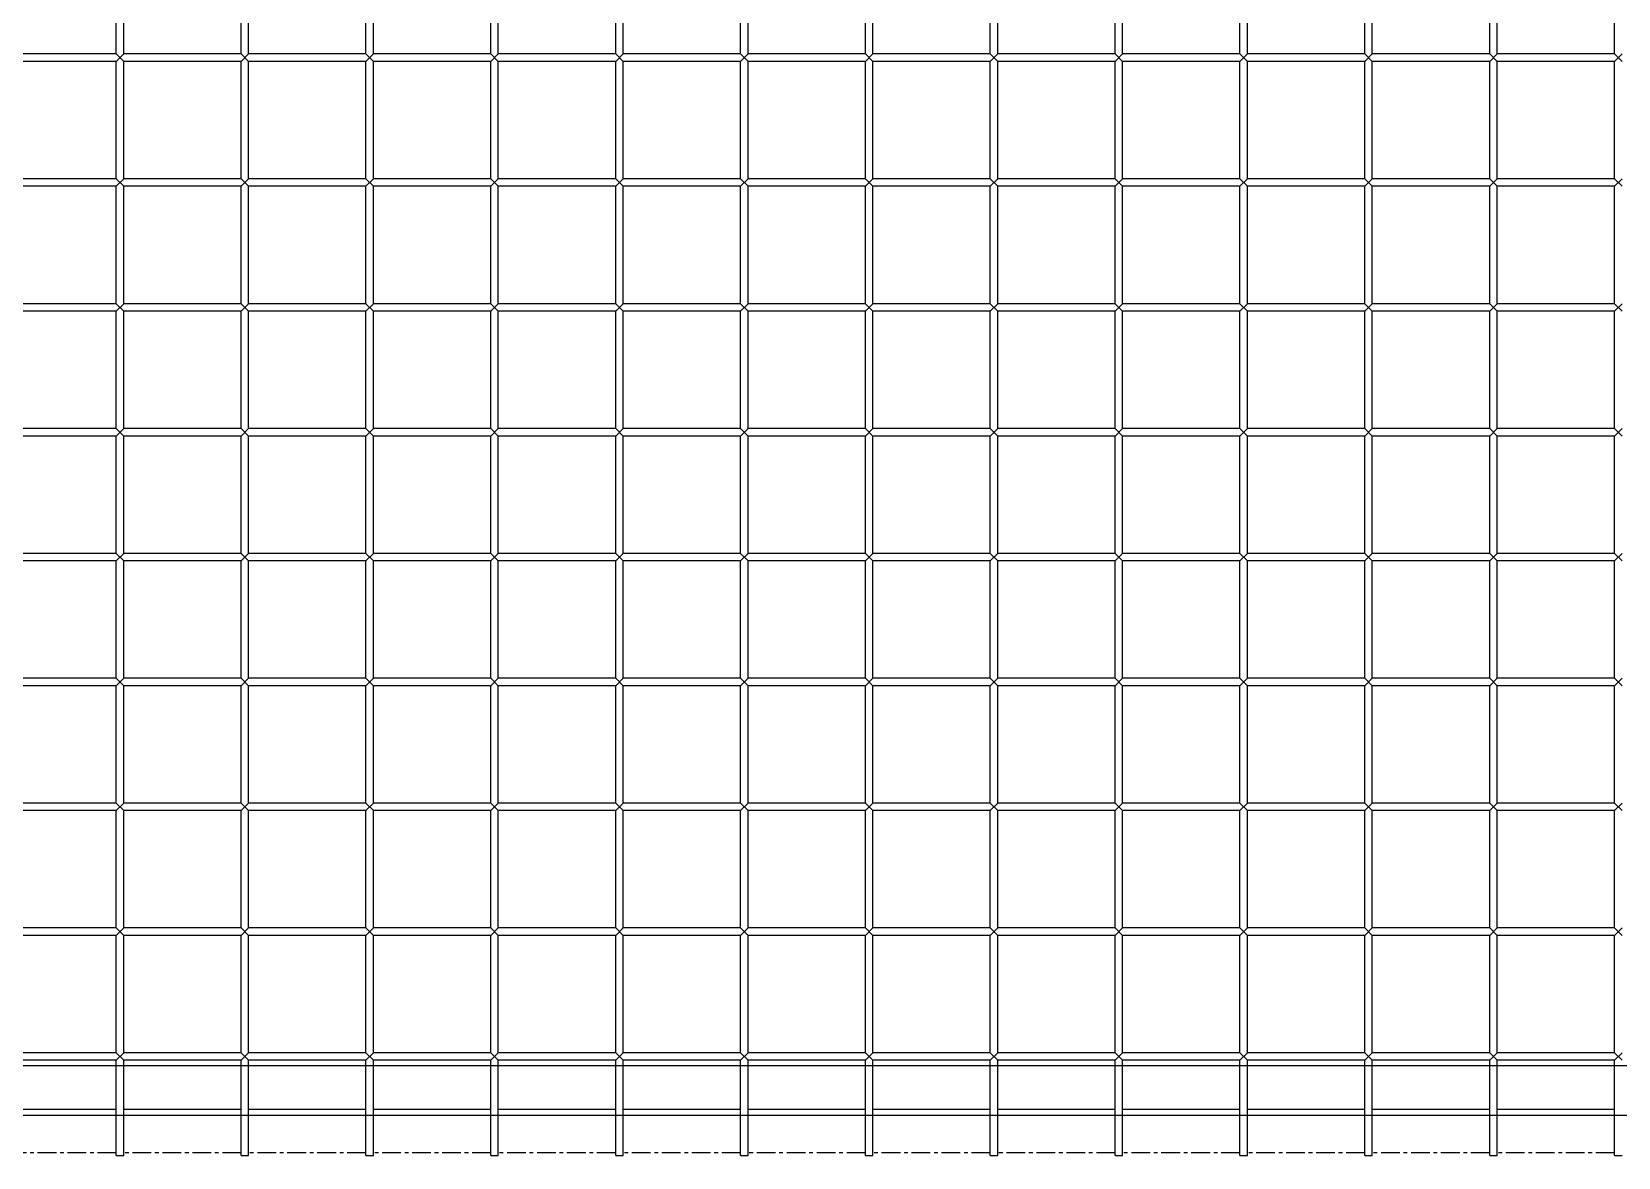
# Model space of a CAD drawing. Header units: millimetres. Extents: x -198529 to 244266, y -64 to 158464.
# Drawn here: x -168566 to -167931, y 119300 to 119751 of the extents above; entities that cross this region are included whole.
import ezdxf

# ---------------------------------------------------------------- set-up
doc = ezdxf.new("R2010")
doc.units = ezdxf.units.MM
doc.linetypes.add('CENTER', pattern=[12, 7.5, -1.5, 1.5, -1.5])
doc.layers.add('0-DCC', color=30, linetype='Continuous')
doc.layers.add('0-DCC-STRUC', color=180, linetype='Continuous')

# ---------------------------------------------------------------- blocks, each defined once
blk = doc.blocks.new('DCC2850x2300(左)')
at = {"color": 0, "linetype": 'Continuous'}
for p, q in [((49313.5, -74003.48), (49313.5, -73956.48)), ((49316.5, -74003.48), (49316.5, -73956.48)), ((49363.5, -74003.48), (49363.5, -73956.48)), ((49366.5, -74003.48), (49366.5, -73956.48)), ((49413.5, -74003.48), (49413.5, -73956.48)), ((49416.5, -74003.48), (49416.5, -73956.48)), ((49463.5, -74003.48), (49463.5, -73956.48)), ((49466.5, -74003.48), (49466.5, -73956.48)), ((49513.5, -74003.48), (49513.5, -73956.48)), ((49516.5, -74003.48), (49516.5, -73956.48)), ((49563.5, -74003.48), (49563.5, -73956.48)), ((49566.5, -74003.48), (49566.5, -73956.48)), ((49613.5, -74003.48), (49613.5, -73956.48)), ((49616.5, -74003.48), (49616.5, -73956.48)), ((49663.5, -74003.48), (49663.5, -73956.48)), ((49666.5, -74003.48), (49666.5, -73956.48)), ((49713.5, -74003.48), (49713.5, -73956.48)), ((49716.5, -74003.48), (49716.5, -73956.48)), ((49763.5, -74003.48), (49763.5, -73956.48)), ((49766.5, -74003.48), (49766.5, -73956.48)), ((49813.5, -74003.48), (49813.5, -73956.48)), ((49816.5, -74003.48), (49816.5, -73956.48)), ((49863.5, -74003.48), (49863.5, -73956.48)), ((49866.5, -74003.48), (49866.5, -73956.48)), ((49913.5, -74003.48), (49913.5, -73956.48)), ((49313.5, -74003.48), (49266.5, -74003.48)), ((49313.5, -74003.48), (49316.5, -74006.48)), ((49313.5, -74006.48), (49316.5, -74003.48)), ((49363.5, -74003.48), (49316.5, -74003.48)), ((49363.5, -74003.48), (49366.5, -74006.48)), ((49363.5, -74006.48), (49366.5, -74003.48)), ((49413.5, -74003.48), (49366.5, -74003.48)), ((49413.5, -74003.48), (49416.5, -74006.48)), ((49413.5, -74006.48), (49416.5, -74003.48)), ((49463.5, -74003.48), (49416.5, -74003.48)), ((49463.5, -74003.48), (49466.5, -74006.48)), ((49463.5, -74006.48), (49466.5, -74003.48)), ((49513.5, -74003.48), (49466.5, -74003.48)), ((49513.5, -74003.48), (49516.5, -74006.48)), ((49513.5, -74006.48), (49516.5, -74003.48)), ((49563.5, -74003.48), (49516.5, -74003.48)), ((49563.5, -74003.48), (49566.5, -74006.48)), ((49563.5, -74006.48), (49566.5, -74003.48)), ((49613.5, -74003.48), (49566.5, -74003.48)), ((49613.5, -74003.48), (49616.5, -74006.48)), ((49613.5, -74006.48), (49616.5, -74003.48)), ((49663.5, -74003.48), (49616.5, -74003.48)), ((49663.5, -74003.48), (49666.5, -74006.48)), ((49663.5, -74006.48), (49666.5, -74003.48)), ((49713.5, -74003.48), (49666.5, -74003.48)), ((49713.5, -74003.48), (49716.5, -74006.48)), ((49713.5, -74006.48), (49716.5, -74003.48)), ((49763.5, -74003.48), (49716.5, -74003.48)), ((49763.5, -74003.48), (49766.5, -74006.48)), ((49763.5, -74006.48), (49766.5, -74003.48)), ((49813.5, -74003.48), (49766.5, -74003.48)), ((49813.5, -74003.48), (49816.5, -74006.48)), ((49813.5, -74006.48), (49816.5, -74003.48)), ((49863.5, -74003.48), (49816.5, -74003.48)), ((49863.5, -74003.48), (49866.5, -74006.48)), ((49863.5, -74006.48), (49866.5, -74003.48)), ((49913.5, -74003.48), (49866.5, -74003.48)), ((49913.5, -74003.48), (49916.5, -74006.48)), ((49913.5, -74006.48), (49916.5, -74003.48)), ((49313.5, -74006.48), (49266.5, -74006.48)), ((49313.5, -74053.48), (49313.5, -74006.48)), ((49363.5, -74006.48), (49316.5, -74006.48)), ((49316.5, -74053.48), (49316.5, -74006.48)), ((49363.5, -74053.48), (49363.5, -74006.48)), ((49413.5, -74006.48), (49366.5, -74006.48)), ((49366.5, -74053.48), (49366.5, -74006.48)), ((49413.5, -74053.48), (49413.5, -74006.48)), ((49463.5, -74006.48), (49416.5, -74006.48)), ((49416.5, -74053.48), (49416.5, -74006.48)), ((49463.5, -74053.48), (49463.5, -74006.48)), ((49513.5, -74006.48), (49466.5, -74006.48)), ((49466.5, -74053.48), (49466.5, -74006.48)), ((49513.5, -74053.48), (49513.5, -74006.48)), ((49563.5, -74006.48), (49516.5, -74006.48)), ((49516.5, -74053.48), (49516.5, -74006.48)), ((49563.5, -74053.48), (49563.5, -74006.48)), ((49613.5, -74006.48), (49566.5, -74006.48)), ((49566.5, -74053.48), (49566.5, -74006.48)), ((49613.5, -74053.48), (49613.5, -74006.48)), ((49663.5, -74006.48), (49616.5, -74006.48)), ((49616.5, -74053.48), (49616.5, -74006.48)), ((49663.5, -74053.48), (49663.5, -74006.48)), ((49713.5, -74006.48), (49666.5, -74006.48)), ((49666.5, -74053.48), (49666.5, -74006.48)), ((49713.5, -74053.48), (49713.5, -74006.48)), ((49763.5, -74006.48), (49716.5, -74006.48)), ((49716.5, -74053.48), (49716.5, -74006.48)), ((49763.5, -74053.48), (49763.5, -74006.48)), ((49813.5, -74006.48), (49766.5, -74006.48)), ((49766.5, -74053.48), (49766.5, -74006.48)), ((49813.5, -74053.48), (49813.5, -74006.48)), ((49863.5, -74006.48), (49816.5, -74006.48)), ((49816.5, -74053.48), (49816.5, -74006.48)), ((49863.5, -74053.48), (49863.5, -74006.48)), ((49913.5, -74006.48), (49866.5, -74006.48)), ((49866.5, -74053.48), (49866.5, -74006.48)), ((49913.5, -74053.48), (49913.5, -74006.48)), ((49313.5, -74053.48), (49266.5, -74053.48)), ((49313.5, -74053.48), (49316.5, -74056.48)), ((49313.5, -74056.48), (49316.5, -74053.48)), ((49363.5, -74053.48), (49316.5, -74053.48)), ((49363.5, -74053.48), (49366.5, -74056.48)), ((49363.5, -74056.48), (49366.5, -74053.48)), ((49413.5, -74053.48), (49366.5, -74053.48)), ((49413.5, -74053.48), (49416.5, -74056.48)), ((49413.5, -74056.48), (49416.5, -74053.48)), ((49463.5, -74053.48), (49416.5, -74053.48)), ((49463.5, -74053.48), (49466.5, -74056.48)), ((49463.5, -74056.48), (49466.5, -74053.48)), ((49513.5, -74053.48), (49466.5, -74053.48)), ((49513.5, -74053.48), (49516.5, -74056.48)), ((49513.5, -74056.48), (49516.5, -74053.48)), ((49563.5, -74053.48), (49516.5, -74053.48)), ((49563.5, -74053.48), (49566.5, -74056.48)), ((49563.5, -74056.48), (49566.5, -74053.48)), ((49613.5, -74053.48), (49566.5, -74053.48)), ((49613.5, -74053.48), (49616.5, -74056.48)), ((49613.5, -74056.48), (49616.5, -74053.48)), ((49663.5, -74053.48), (49616.5, -74053.48)), ((49663.5, -74053.48), (49666.5, -74056.48)), ((49663.5, -74056.48), (49666.5, -74053.48)), ((49713.5, -74053.48), (49666.5, -74053.48)), ((49713.5, -74053.48), (49716.5, -74056.48)), ((49713.5, -74056.48), (49716.5, -74053.48)), ((49763.5, -74053.48), (49716.5, -74053.48)), ((49763.5, -74053.48), (49766.5, -74056.48)), ((49763.5, -74056.48), (49766.5, -74053.48)), ((49813.5, -74053.48), (49766.5, -74053.48)), ((49813.5, -74053.48), (49816.5, -74056.48)), ((49813.5, -74056.48), (49816.5, -74053.48)), ((49863.5, -74053.48), (49816.5, -74053.48)), ((49863.5, -74053.48), (49866.5, -74056.48)), ((49863.5, -74056.48), (49866.5, -74053.48)), ((49913.5, -74053.48), (49866.5, -74053.48)), ((49913.5, -74053.48), (49916.5, -74056.48)), ((49913.5, -74056.48), (49916.5, -74053.48)), ((49313.5, -74056.48), (49266.5, -74056.48)), ((49313.5, -74103.48), (49313.5, -74056.48)), ((49363.5, -74056.48), (49316.5, -74056.48)), ((49316.5, -74103.48), (49316.5, -74056.48)), ((49363.5, -74103.48), (49363.5, -74056.48)), ((49413.5, -74056.48), (49366.5, -74056.48)), ((49366.5, -74103.48), (49366.5, -74056.48)), ((49413.5, -74103.48), (49413.5, -74056.48)), ((49463.5, -74056.48), (49416.5, -74056.48)), ((49416.5, -74103.48), (49416.5, -74056.48)), ((49463.5, -74103.48), (49463.5, -74056.48)), ((49513.5, -74056.48), (49466.5, -74056.48)), ((49466.5, -74103.48), (49466.5, -74056.48)), ((49513.5, -74103.48), (49513.5, -74056.48)), ((49563.5, -74056.48), (49516.5, -74056.48)), ((49516.5, -74103.48), (49516.5, -74056.48)), ((49563.5, -74103.48), (49563.5, -74056.48)), ((49613.5, -74056.48), (49566.5, -74056.48)), ((49566.5, -74103.48), (49566.5, -74056.48)), ((49613.5, -74103.48), (49613.5, -74056.48)), ((49663.5, -74056.48), (49616.5, -74056.48)), ((49616.5, -74103.48), (49616.5, -74056.48)), ((49663.5, -74103.48), (49663.5, -74056.48)), ((49713.5, -74056.48), (49666.5, -74056.48)), ((49666.5, -74103.48), (49666.5, -74056.48)), ((49713.5, -74103.48), (49713.5, -74056.48)), ((49763.5, -74056.48), (49716.5, -74056.48)), ((49716.5, -74103.48), (49716.5, -74056.48)), ((49763.5, -74103.48), (49763.5, -74056.48)), ((49813.5, -74056.48), (49766.5, -74056.48)), ((49766.5, -74103.48), (49766.5, -74056.48)), ((49813.5, -74103.48), (49813.5, -74056.48)), ((49863.5, -74056.48), (49816.5, -74056.48)), ((49816.5, -74103.48), (49816.5, -74056.48)), ((49863.5, -74103.48), (49863.5, -74056.48)), ((49913.5, -74056.48), (49866.5, -74056.48)), ((49866.5, -74103.48), (49866.5, -74056.48)), ((49913.5, -74103.48), (49913.5, -74056.48)), ((49313.5, -74103.48), (49266.5, -74103.48)), ((49313.5, -74106.48), (49266.5, -74106.48)), ((49313.5, -74103.48), (49316.5, -74106.48)), ((49313.5, -74106.48), (49316.5, -74103.48)), ((49313.5, -74153.48), (49313.5, -74106.48)), ((49363.5, -74103.48), (49316.5, -74103.48)), ((49363.5, -74106.48), (49316.5, -74106.48)), ((49316.5, -74153.48), (49316.5, -74106.48)), ((49363.5, -74103.48), (49366.5, -74106.48)), ((49363.5, -74106.48), (49366.5, -74103.48)), ((49363.5, -74153.48), (49363.5, -74106.48)), ((49413.5, -74103.48), (49366.5, -74103.48)), ((49413.5, -74106.48), (49366.5, -74106.48)), ((49366.5, -74153.48), (49366.5, -74106.48)), ((49413.5, -74103.48), (49416.5, -74106.48)), ((49413.5, -74106.48), (49416.5, -74103.48)), ((49413.5, -74153.48), (49413.5, -74106.48)), ((49463.5, -74103.48), (49416.5, -74103.48)), ((49463.5, -74106.48), (49416.5, -74106.48)), ((49416.5, -74153.48), (49416.5, -74106.48)), ((49463.5, -74103.48), (49466.5, -74106.48)), ((49463.5, -74106.48), (49466.5, -74103.48)), ((49463.5, -74153.48), (49463.5, -74106.48)), ((49513.5, -74103.48), (49466.5, -74103.48)), ((49513.5, -74106.48), (49466.5, -74106.48)), ((49466.5, -74153.48), (49466.5, -74106.48)), ((49513.5, -74103.48), (49516.5, -74106.48)), ((49513.5, -74106.48), (49516.5, -74103.48)), ((49513.5, -74153.48), (49513.5, -74106.48)), ((49563.5, -74103.48), (49516.5, -74103.48)), ((49563.5, -74106.48), (49516.5, -74106.48)), ((49516.5, -74153.48), (49516.5, -74106.48)), ((49563.5, -74103.48), (49566.5, -74106.48)), ((49563.5, -74106.48), (49566.5, -74103.48)), ((49563.5, -74153.48), (49563.5, -74106.48)), ((49613.5, -74103.48), (49566.5, -74103.48)), ((49613.5, -74106.48), (49566.5, -74106.48)), ((49566.5, -74153.48), (49566.5, -74106.48)), ((49613.5, -74103.48), (49616.5, -74106.48)), ((49613.5, -74106.48), (49616.5, -74103.48)), ((49613.5, -74153.48), (49613.5, -74106.48)), ((49663.5, -74103.48), (49616.5, -74103.48)), ((49663.5, -74106.48), (49616.5, -74106.48)), ((49616.5, -74153.48), (49616.5, -74106.48)), ((49663.5, -74103.48), (49666.5, -74106.48)), ((49663.5, -74106.48), (49666.5, -74103.48)), ((49663.5, -74153.48), (49663.5, -74106.48)), ((49713.5, -74103.48), (49666.5, -74103.48)), ((49713.5, -74106.48), (49666.5, -74106.48)), ((49666.5, -74153.48), (49666.5, -74106.48)), ((49713.5, -74103.48), (49716.5, -74106.48)), ((49713.5, -74106.48), (49716.5, -74103.48)), ((49713.5, -74153.48), (49713.5, -74106.48)), ((49763.5, -74103.48), (49716.5, -74103.48)), ((49763.5, -74106.48), (49716.5, -74106.48)), ((49716.5, -74153.48), (49716.5, -74106.48)), ((49763.5, -74103.48), (49766.5, -74106.48)), ((49763.5, -74106.48), (49766.5, -74103.48)), ((49763.5, -74153.48), (49763.5, -74106.48)), ((49813.5, -74103.48), (49766.5, -74103.48)), ((49813.5, -74106.48), (49766.5, -74106.48)), ((49766.5, -74153.48), (49766.5, -74106.48)), ((49813.5, -74103.48), (49816.5, -74106.48)), ((49813.5, -74106.48), (49816.5, -74103.48)), ((49813.5, -74153.48), (49813.5, -74106.48)), ((49863.5, -74103.48), (49816.5, -74103.48)), ((49863.5, -74106.48), (49816.5, -74106.48)), ((49816.5, -74153.48), (49816.5, -74106.48)), ((49863.5, -74103.48), (49866.5, -74106.48)), ((49863.5, -74106.48), (49866.5, -74103.48)), ((49863.5, -74153.48), (49863.5, -74106.48)), ((49913.5, -74103.48), (49866.5, -74103.48)), ((49913.5, -74106.48), (49866.5, -74106.48)), ((49866.5, -74153.48), (49866.5, -74106.48)), ((49913.5, -74103.48), (49916.5, -74106.48)), ((49913.5, -74106.48), (49916.5, -74103.48)), ((49913.5, -74153.48), (49913.5, -74106.48)), ((49313.5, -74153.48), (49266.5, -74153.48)), ((49313.5, -74156.48), (49266.5, -74156.48)), ((49313.5, -74153.48), (49316.5, -74156.48)), ((49313.5, -74156.48), (49316.5, -74153.48)), ((49313.5, -74203.48), (49313.5, -74156.48)), ((49363.5, -74153.48), (49316.5, -74153.48)), ((49363.5, -74156.48), (49316.5, -74156.48)), ((49316.5, -74203.48), (49316.5, -74156.48)), ((49363.5, -74153.48), (49366.5, -74156.48)), ((49363.5, -74156.48), (49366.5, -74153.48)), ((49363.5, -74203.48), (49363.5, -74156.48)), ((49413.5, -74153.48), (49366.5, -74153.48)), ((49413.5, -74156.48), (49366.5, -74156.48)), ((49366.5, -74203.48), (49366.5, -74156.48)), ((49413.5, -74153.48), (49416.5, -74156.48)), ((49413.5, -74156.48), (49416.5, -74153.48)), ((49413.5, -74203.48), (49413.5, -74156.48)), ((49463.5, -74153.48), (49416.5, -74153.48)), ((49463.5, -74156.48), (49416.5, -74156.48)), ((49416.5, -74203.48), (49416.5, -74156.48)), ((49463.5, -74153.48), (49466.5, -74156.48)), ((49463.5, -74156.48), (49466.5, -74153.48)), ((49463.5, -74203.48), (49463.5, -74156.48)), ((49513.5, -74153.48), (49466.5, -74153.48)), ((49513.5, -74156.48), (49466.5, -74156.48)), ((49466.5, -74203.48), (49466.5, -74156.48)), ((49513.5, -74153.48), (49516.5, -74156.48)), ((49513.5, -74156.48), (49516.5, -74153.48)), ((49513.5, -74203.48), (49513.5, -74156.48)), ((49563.5, -74153.48), (49516.5, -74153.48)), ((49563.5, -74156.48), (49516.5, -74156.48)), ((49516.5, -74203.48), (49516.5, -74156.48)), ((49563.5, -74153.48), (49566.5, -74156.48)), ((49563.5, -74156.48), (49566.5, -74153.48)), ((49563.5, -74203.48), (49563.5, -74156.48)), ((49613.5, -74153.48), (49566.5, -74153.48)), ((49613.5, -74156.48), (49566.5, -74156.48)), ((49566.5, -74203.48), (49566.5, -74156.48)), ((49613.5, -74153.48), (49616.5, -74156.48)), ((49613.5, -74156.48), (49616.5, -74153.48)), ((49613.5, -74203.48), (49613.5, -74156.48)), ((49663.5, -74153.48), (49616.5, -74153.48)), ((49663.5, -74156.48), (49616.5, -74156.48)), ((49616.5, -74203.48), (49616.5, -74156.48)), ((49663.5, -74153.48), (49666.5, -74156.48)), ((49663.5, -74156.48), (49666.5, -74153.48)), ((49663.5, -74203.48), (49663.5, -74156.48)), ((49713.5, -74153.48), (49666.5, -74153.48)), ((49713.5, -74156.48), (49666.5, -74156.48)), ((49666.5, -74203.48), (49666.5, -74156.48)), ((49713.5, -74153.48), (49716.5, -74156.48)), ((49713.5, -74156.48), (49716.5, -74153.48)), ((49713.5, -74203.48), (49713.5, -74156.48)), ((49763.5, -74153.48), (49716.5, -74153.48)), ((49763.5, -74156.48), (49716.5, -74156.48)), ((49716.5, -74203.48), (49716.5, -74156.48)), ((49763.5, -74153.48), (49766.5, -74156.48)), ((49763.5, -74156.48), (49766.5, -74153.48)), ((49763.5, -74203.48), (49763.5, -74156.48)), ((49813.5, -74153.48), (49766.5, -74153.48)), ((49813.5, -74156.48), (49766.5, -74156.48)), ((49766.5, -74203.48), (49766.5, -74156.48)), ((49813.5, -74153.48), (49816.5, -74156.48)), ((49813.5, -74156.48), (49816.5, -74153.48)), ((49813.5, -74203.48), (49813.5, -74156.48)), ((49863.5, -74153.48), (49816.5, -74153.48)), ((49863.5, -74156.48), (49816.5, -74156.48)), ((49816.5, -74203.48), (49816.5, -74156.48)), ((49863.5, -74153.48), (49866.5, -74156.48)), ((49863.5, -74156.48), (49866.5, -74153.48)), ((49863.5, -74203.48), (49863.5, -74156.48)), ((49913.5, -74153.48), (49866.5, -74153.48)), ((49913.5, -74156.48), (49866.5, -74156.48)), ((49866.5, -74203.48), (49866.5, -74156.48)), ((49913.5, -74153.48), (49916.5, -74156.48)), ((49913.5, -74156.48), (49916.5, -74153.48)), ((49913.5, -74203.48), (49913.5, -74156.48)), ((49313.5, -74203.48), (49266.5, -74203.48)), ((49313.5, -74206.48), (49266.5, -74206.48)), ((49313.5, -74203.48), (49316.5, -74206.48)), ((49313.5, -74206.48), (49316.5, -74203.48)), ((49313.5, -74253.48), (49313.5, -74206.48)), ((49363.5, -74203.48), (49316.5, -74203.48)), ((49363.5, -74206.48), (49316.5, -74206.48)), ((49316.5, -74253.48), (49316.5, -74206.48)), ((49363.5, -74203.48), (49366.5, -74206.48)), ((49363.5, -74206.48), (49366.5, -74203.48)), ((49363.5, -74253.48), (49363.5, -74206.48)), ((49413.5, -74203.48), (49366.5, -74203.48)), ((49413.5, -74206.48), (49366.5, -74206.48)), ((49366.5, -74253.48), (49366.5, -74206.48)), ((49413.5, -74203.48), (49416.5, -74206.48)), ((49413.5, -74206.48), (49416.5, -74203.48)), ((49413.5, -74253.48), (49413.5, -74206.48)), ((49463.5, -74203.48), (49416.5, -74203.48)), ((49463.5, -74206.48), (49416.5, -74206.48)), ((49416.5, -74253.48), (49416.5, -74206.48)), ((49463.5, -74203.48), (49466.5, -74206.48)), ((49463.5, -74206.48), (49466.5, -74203.48)), ((49463.5, -74253.48), (49463.5, -74206.48)), ((49513.5, -74203.48), (49466.5, -74203.48)), ((49513.5, -74206.48), (49466.5, -74206.48)), ((49466.5, -74253.48), (49466.5, -74206.48)), ((49513.5, -74203.48), (49516.5, -74206.48)), ((49513.5, -74206.48), (49516.5, -74203.48)), ((49513.5, -74253.48), (49513.5, -74206.48)), ((49563.5, -74203.48), (49516.5, -74203.48)), ((49563.5, -74206.48), (49516.5, -74206.48)), ((49516.5, -74253.48), (49516.5, -74206.48)), ((49563.5, -74203.48), (49566.5, -74206.48)), ((49563.5, -74206.48), (49566.5, -74203.48)), ((49563.5, -74253.48), (49563.5, -74206.48)), ((49613.5, -74203.48), (49566.5, -74203.48)), ((49613.5, -74206.48), (49566.5, -74206.48)), ((49566.5, -74253.48), (49566.5, -74206.48)), ((49613.5, -74203.48), (49616.5, -74206.48)), ((49613.5, -74206.48), (49616.5, -74203.48)), ((49613.5, -74253.48), (49613.5, -74206.48)), ((49663.5, -74203.48), (49616.5, -74203.48)), ((49663.5, -74206.48), (49616.5, -74206.48)), ((49616.5, -74253.48), (49616.5, -74206.48)), ((49663.5, -74203.48), (49666.5, -74206.48)), ((49663.5, -74206.48), (49666.5, -74203.48)), ((49663.5, -74253.48), (49663.5, -74206.48)), ((49713.5, -74203.48), (49666.5, -74203.48)), ((49713.5, -74206.48), (49666.5, -74206.48)), ((49666.5, -74253.48), (49666.5, -74206.48)), ((49713.5, -74203.48), (49716.5, -74206.48)), ((49713.5, -74206.48), (49716.5, -74203.48)), ((49713.5, -74253.48), (49713.5, -74206.48)), ((49763.5, -74203.48), (49716.5, -74203.48)), ((49763.5, -74206.48), (49716.5, -74206.48)), ((49716.5, -74253.48), (49716.5, -74206.48)), ((49763.5, -74203.48), (49766.5, -74206.48)), ((49763.5, -74206.48), (49766.5, -74203.48)), ((49763.5, -74253.48), (49763.5, -74206.48)), ((49813.5, -74203.48), (49766.5, -74203.48)), ((49813.5, -74206.48), (49766.5, -74206.48)), ((49766.5, -74253.48), (49766.5, -74206.48)), ((49813.5, -74203.48), (49816.5, -74206.48)), ((49813.5, -74206.48), (49816.5, -74203.48)), ((49813.5, -74253.48), (49813.5, -74206.48)), ((49863.5, -74203.48), (49816.5, -74203.48)), ((49863.5, -74206.48), (49816.5, -74206.48)), ((49816.5, -74253.48), (49816.5, -74206.48)), ((49863.5, -74203.48), (49866.5, -74206.48)), ((49863.5, -74206.48), (49866.5, -74203.48)), ((49863.5, -74253.48), (49863.5, -74206.48)), ((49913.5, -74203.48), (49866.5, -74203.48)), ((49913.5, -74206.48), (49866.5, -74206.48)), ((49866.5, -74253.48), (49866.5, -74206.48)), ((49913.5, -74203.48), (49916.5, -74206.48)), ((49913.5, -74206.48), (49916.5, -74203.48)), ((49913.5, -74253.48), (49913.5, -74206.48)), ((49313.5, -74253.48), (49266.5, -74253.48)), ((49313.5, -74256.48), (49266.5, -74256.48)), ((49313.5, -74253.48), (49316.5, -74256.48)), ((49313.5, -74256.48), (49316.5, -74253.48)), ((49313.5, -74303.48), (49313.5, -74256.48)), ((49363.5, -74253.48), (49316.5, -74253.48)), ((49363.5, -74256.48), (49316.5, -74256.48)), ((49316.5, -74303.48), (49316.5, -74256.48)), ((49363.5, -74253.48), (49366.5, -74256.48)), ((49363.5, -74256.48), (49366.5, -74253.48)), ((49363.5, -74303.48), (49363.5, -74256.48)), ((49413.5, -74253.48), (49366.5, -74253.48)), ((49413.5, -74256.48), (49366.5, -74256.48)), ((49366.5, -74303.48), (49366.5, -74256.48)), ((49413.5, -74253.48), (49416.5, -74256.48)), ((49413.5, -74256.48), (49416.5, -74253.48)), ((49413.5, -74303.48), (49413.5, -74256.48)), ((49463.5, -74253.48), (49416.5, -74253.48)), ((49463.5, -74256.48), (49416.5, -74256.48)), ((49416.5, -74303.48), (49416.5, -74256.48)), ((49463.5, -74253.48), (49466.5, -74256.48)), ((49463.5, -74256.48), (49466.5, -74253.48)), ((49463.5, -74303.48), (49463.5, -74256.48)), ((49513.5, -74253.48), (49466.5, -74253.48)), ((49513.5, -74256.48), (49466.5, -74256.48)), ((49466.5, -74303.48), (49466.5, -74256.48)), ((49513.5, -74253.48), (49516.5, -74256.48)), ((49513.5, -74256.48), (49516.5, -74253.48)), ((49513.5, -74303.48), (49513.5, -74256.48)), ((49563.5, -74253.48), (49516.5, -74253.48)), ((49563.5, -74256.48), (49516.5, -74256.48)), ((49516.5, -74303.48), (49516.5, -74256.48)), ((49563.5, -74253.48), (49566.5, -74256.48)), ((49563.5, -74256.48), (49566.5, -74253.48)), ((49563.5, -74303.48), (49563.5, -74256.48)), ((49613.5, -74253.48), (49566.5, -74253.48)), ((49613.5, -74256.48), (49566.5, -74256.48)), ((49566.5, -74303.48), (49566.5, -74256.48)), ((49613.5, -74253.48), (49616.5, -74256.48)), ((49613.5, -74256.48), (49616.5, -74253.48)), ((49613.5, -74303.48), (49613.5, -74256.48)), ((49663.5, -74253.48), (49616.5, -74253.48)), ((49663.5, -74256.48), (49616.5, -74256.48)), ((49616.5, -74303.48), (49616.5, -74256.48)), ((49663.5, -74253.48), (49666.5, -74256.48)), ((49663.5, -74256.48), (49666.5, -74253.48)), ((49663.5, -74303.48), (49663.5, -74256.48)), ((49713.5, -74253.48), (49666.5, -74253.48)), ((49713.5, -74256.48), (49666.5, -74256.48)), ((49666.5, -74303.48), (49666.5, -74256.48)), ((49713.5, -74253.48), (49716.5, -74256.48)), ((49713.5, -74256.48), (49716.5, -74253.48)), ((49713.5, -74303.48), (49713.5, -74256.48)), ((49763.5, -74253.48), (49716.5, -74253.48)), ((49763.5, -74256.48), (49716.5, -74256.48)), ((49716.5, -74303.48), (49716.5, -74256.48)), ((49763.5, -74253.48), (49766.5, -74256.48)), ((49763.5, -74256.48), (49766.5, -74253.48)), ((49763.5, -74303.48), (49763.5, -74256.48)), ((49813.5, -74253.48), (49766.5, -74253.48)), ((49813.5, -74256.48), (49766.5, -74256.48)), ((49766.5, -74303.48), (49766.5, -74256.48)), ((49813.5, -74253.48), (49816.5, -74256.48)), ((49813.5, -74256.48), (49816.5, -74253.48)), ((49813.5, -74303.48), (49813.5, -74256.48)), ((49863.5, -74253.48), (49816.5, -74253.48)), ((49863.5, -74256.48), (49816.5, -74256.48)), ((49816.5, -74303.48), (49816.5, -74256.48)), ((49863.5, -74253.48), (49866.5, -74256.48)), ((49863.5, -74256.48), (49866.5, -74253.48)), ((49863.5, -74303.48), (49863.5, -74256.48)), ((49913.5, -74253.48), (49866.5, -74253.48)), ((49913.5, -74256.48), (49866.5, -74256.48)), ((49866.5, -74303.48), (49866.5, -74256.48)), ((49913.5, -74253.48), (49916.5, -74256.48)), ((49913.5, -74256.48), (49916.5, -74253.48)), ((49913.5, -74303.48), (49913.5, -74256.48)), ((49313.5, -74303.48), (49266.5, -74303.48)), ((49313.5, -74303.48), (49316.5, -74306.48)), ((49313.5, -74306.48), (49316.5, -74303.48)), ((49363.5, -74303.48), (49316.5, -74303.48)), ((49363.5, -74303.48), (49366.5, -74306.48)), ((49363.5, -74306.48), (49366.5, -74303.48)), ((49413.5, -74303.48), (49366.5, -74303.48)), ((49413.5, -74303.48), (49416.5, -74306.48)), ((49413.5, -74306.48), (49416.5, -74303.48)), ((49463.5, -74303.48), (49416.5, -74303.48)), ((49463.5, -74303.48), (49466.5, -74306.48)), ((49463.5, -74306.48), (49466.5, -74303.48)), ((49513.5, -74303.48), (49466.5, -74303.48)), ((49513.5, -74303.48), (49516.5, -74306.48)), ((49513.5, -74306.48), (49516.5, -74303.48)), ((49563.5, -74303.48), (49516.5, -74303.48)), ((49563.5, -74303.48), (49566.5, -74306.48)), ((49563.5, -74306.48), (49566.5, -74303.48)), ((49613.5, -74303.48), (49566.5, -74303.48)), ((49613.5, -74303.48), (49616.5, -74306.48)), ((49613.5, -74306.48), (49616.5, -74303.48)), ((49663.5, -74303.48), (49616.5, -74303.48)), ((49663.5, -74303.48), (49666.5, -74306.48)), ((49663.5, -74306.48), (49666.5, -74303.48)), ((49713.5, -74303.48), (49666.5, -74303.48)), ((49713.5, -74303.48), (49716.5, -74306.48)), ((49713.5, -74306.48), (49716.5, -74303.48)), ((49763.5, -74303.48), (49716.5, -74303.48)), ((49763.5, -74303.48), (49766.5, -74306.48)), ((49763.5, -74306.48), (49766.5, -74303.48)), ((49813.5, -74303.48), (49766.5, -74303.48)), ((49813.5, -74303.48), (49816.5, -74306.48)), ((49813.5, -74306.48), (49816.5, -74303.48)), ((49863.5, -74303.48), (49816.5, -74303.48)), ((49863.5, -74303.48), (49866.5, -74306.48)), ((49863.5, -74306.48), (49866.5, -74303.48)), ((49913.5, -74303.48), (49866.5, -74303.48)), ((49913.5, -74303.48), (49916.5, -74306.48)), ((49913.5, -74306.48), (49916.5, -74303.48)), ((49313.5, -74306.48), (49266.5, -74306.48)), ((49313.5, -74353.48), (49313.5, -74306.48)), ((49363.5, -74306.48), (49316.5, -74306.48)), ((49316.5, -74353.48), (49316.5, -74306.48)), ((49363.5, -74353.48), (49363.5, -74306.48)), ((49413.5, -74306.48), (49366.5, -74306.48)), ((49366.5, -74353.48), (49366.5, -74306.48)), ((49413.5, -74353.48), (49413.5, -74306.48)), ((49463.5, -74306.48), (49416.5, -74306.48)), ((49416.5, -74353.48), (49416.5, -74306.48)), ((49463.5, -74353.48), (49463.5, -74306.48)), ((49513.5, -74306.48), (49466.5, -74306.48)), ((49466.5, -74353.48), (49466.5, -74306.48)), ((49513.5, -74353.48), (49513.5, -74306.48)), ((49563.5, -74306.48), (49516.5, -74306.48)), ((49516.5, -74353.48), (49516.5, -74306.48)), ((49563.5, -74353.48), (49563.5, -74306.48)), ((49613.5, -74306.48), (49566.5, -74306.48)), ((49566.5, -74353.48), (49566.5, -74306.48)), ((49613.5, -74353.48), (49613.5, -74306.48)), ((49663.5, -74306.48), (49616.5, -74306.48)), ((49616.5, -74353.48), (49616.5, -74306.48)), ((49663.5, -74353.48), (49663.5, -74306.48)), ((49713.5, -74306.48), (49666.5, -74306.48)), ((49666.5, -74353.48), (49666.5, -74306.48)), ((49713.5, -74353.48), (49713.5, -74306.48)), ((49763.5, -74306.48), (49716.5, -74306.48)), ((49716.5, -74353.48), (49716.5, -74306.48)), ((49763.5, -74353.48), (49763.5, -74306.48)), ((49813.5, -74306.48), (49766.5, -74306.48)), ((49766.5, -74353.48), (49766.5, -74306.48)), ((49813.5, -74353.48), (49813.5, -74306.48)), ((49863.5, -74306.48), (49816.5, -74306.48)), ((49816.5, -74353.48), (49816.5, -74306.48)), ((49863.5, -74353.48), (49863.5, -74306.48)), ((49913.5, -74306.48), (49866.5, -74306.48)), ((49866.5, -74353.48), (49866.5, -74306.48)), ((49913.5, -74353.48), (49913.5, -74306.48)), ((49313.5, -74353.48), (49266.5, -74353.48)), ((49313.5, -74353.48), (49316.5, -74356.48)), ((49313.5, -74356.48), (49316.5, -74353.48)), ((49363.5, -74353.48), (49316.5, -74353.48)), ((49363.5, -74353.48), (49366.5, -74356.48)), ((49363.5, -74356.48), (49366.5, -74353.48)), ((49413.5, -74353.48), (49366.5, -74353.48)), ((49413.5, -74353.48), (49416.5, -74356.48)), ((49413.5, -74356.48), (49416.5, -74353.48)), ((49463.5, -74353.48), (49416.5, -74353.48)), ((49463.5, -74353.48), (49466.5, -74356.48)), ((49463.5, -74356.48), (49466.5, -74353.48)), ((49513.5, -74353.48), (49466.5, -74353.48)), ((49513.5, -74353.48), (49516.5, -74356.48)), ((49513.5, -74356.48), (49516.5, -74353.48)), ((49563.5, -74353.48), (49516.5, -74353.48)), ((49563.5, -74353.48), (49566.5, -74356.48)), ((49563.5, -74356.48), (49566.5, -74353.48)), ((49613.5, -74353.48), (49566.5, -74353.48)), ((49613.5, -74353.48), (49616.5, -74356.48)), ((49613.5, -74356.48), (49616.5, -74353.48)), ((49663.5, -74353.48), (49616.5, -74353.48)), ((49663.5, -74353.48), (49666.5, -74356.48)), ((49663.5, -74356.48), (49666.5, -74353.48)), ((49713.5, -74353.48), (49666.5, -74353.48)), ((49713.5, -74353.48), (49716.5, -74356.48)), ((49713.5, -74356.48), (49716.5, -74353.48)), ((49763.5, -74353.48), (49716.5, -74353.48)), ((49763.5, -74353.48), (49766.5, -74356.48)), ((49763.5, -74356.48), (49766.5, -74353.48)), ((49813.5, -74353.48), (49766.5, -74353.48)), ((49813.5, -74353.48), (49816.5, -74356.48)), ((49813.5, -74356.48), (49816.5, -74353.48)), ((49863.5, -74353.48), (49816.5, -74353.48)), ((49863.5, -74353.48), (49866.5, -74356.48)), ((49863.5, -74356.48), (49866.5, -74353.48)), ((49913.5, -74353.48), (49866.5, -74353.48)), ((49913.5, -74353.48), (49916.5, -74356.48)), ((49913.5, -74356.48), (49916.5, -74353.48)), ((49313.5, -74356.48), (49266.5, -74356.48)), ((49313.5, -74403.48), (49313.5, -74356.48)), ((49363.5, -74356.48), (49316.5, -74356.48)), ((49316.5, -74403.48), (49316.5, -74356.48)), ((49363.5, -74403.48), (49363.5, -74356.48)), ((49413.5, -74356.48), (49366.5, -74356.48)), ((49366.5, -74403.48), (49366.5, -74356.48)), ((49413.5, -74403.48), (49413.5, -74356.48)), ((49463.5, -74356.48), (49416.5, -74356.48)), ((49416.5, -74403.48), (49416.5, -74356.48)), ((49463.5, -74403.48), (49463.5, -74356.48)), ((49513.5, -74356.48), (49466.5, -74356.48)), ((49466.5, -74403.48), (49466.5, -74356.48)), ((49513.5, -74403.48), (49513.5, -74356.48)), ((49563.5, -74356.48), (49516.5, -74356.48)), ((49516.5, -74403.48), (49516.5, -74356.48)), ((49563.5, -74403.48), (49563.5, -74356.48)), ((49613.5, -74356.48), (49566.5, -74356.48)), ((49566.5, -74403.48), (49566.5, -74356.48)), ((49613.5, -74403.48), (49613.5, -74356.48)), ((49663.5, -74356.48), (49616.5, -74356.48)), ((49616.5, -74403.48), (49616.5, -74356.48)), ((49663.5, -74403.48), (49663.5, -74356.48)), ((49713.5, -74356.48), (49666.5, -74356.48)), ((49666.5, -74403.48), (49666.5, -74356.48)), ((49713.5, -74403.48), (49713.5, -74356.48)), ((49763.5, -74356.48), (49716.5, -74356.48)), ((49716.5, -74403.48), (49716.5, -74356.48)), ((49763.5, -74403.48), (49763.5, -74356.48)), ((49813.5, -74356.48), (49766.5, -74356.48)), ((49766.5, -74403.48), (49766.5, -74356.48)), ((49813.5, -74403.48), (49813.5, -74356.48)), ((49863.5, -74356.48), (49816.5, -74356.48)), ((49816.5, -74403.48), (49816.5, -74356.48)), ((49863.5, -74403.48), (49863.5, -74356.48)), ((49913.5, -74356.48), (49866.5, -74356.48)), ((49866.5, -74403.48), (49866.5, -74356.48)), ((49913.5, -74403.48), (49913.5, -74356.48)), ((49313.5, -74403.48), (49266.5, -74403.48)), ((49313.5, -74403.48), (49316.5, -74406.48)), ((49313.5, -74406.48), (49316.5, -74403.48)), ((49363.5, -74403.48), (49316.5, -74403.48)), ((49363.5, -74403.48), (49366.5, -74406.48)), ((49363.5, -74406.48), (49366.5, -74403.48)), ((49413.5, -74403.48), (49366.5, -74403.48)), ((49413.5, -74403.48), (49416.5, -74406.48)), ((49413.5, -74406.48), (49416.5, -74403.48)), ((49463.5, -74403.48), (49416.5, -74403.48)), ((49463.5, -74403.48), (49466.5, -74406.48)), ((49463.5, -74406.48), (49466.5, -74403.48)), ((49513.5, -74403.48), (49466.5, -74403.48)), ((49513.5, -74403.48), (49516.5, -74406.48)), ((49513.5, -74406.48), (49516.5, -74403.48)), ((49563.5, -74403.48), (49516.5, -74403.48)), ((49563.5, -74403.48), (49566.5, -74406.48)), ((49563.5, -74406.48), (49566.5, -74403.48)), ((49613.5, -74403.48), (49566.5, -74403.48)), ((49613.5, -74403.48), (49616.5, -74406.48)), ((49613.5, -74406.48), (49616.5, -74403.48)), ((49663.5, -74403.48), (49616.5, -74403.48)), ((49663.5, -74403.48), (49666.5, -74406.48)), ((49663.5, -74406.48), (49666.5, -74403.48)), ((49713.5, -74403.48), (49666.5, -74403.48)), ((49713.5, -74403.48), (49716.5, -74406.48)), ((49713.5, -74406.48), (49716.5, -74403.48)), ((49763.5, -74403.48), (49716.5, -74403.48)), ((49763.5, -74403.48), (49766.5, -74406.48)), ((49763.5, -74406.48), (49766.5, -74403.48)), ((49813.5, -74403.48), (49766.5, -74403.48)), ((49813.5, -74403.48), (49816.5, -74406.48)), ((49813.5, -74406.48), (49816.5, -74403.48)), ((49863.5, -74403.48), (49816.5, -74403.48)), ((49863.5, -74403.48), (49866.5, -74406.48)), ((49863.5, -74406.48), (49866.5, -74403.48)), ((49913.5, -74403.48), (49866.5, -74403.48)), ((49913.5, -74403.48), (49916.5, -74406.48)), ((49913.5, -74406.48), (49916.5, -74403.48)), ((49313.5, -74406.48), (49266.5, -74406.48)), ((49313.5, -74444.58), (49313.5, -74406.48)), ((49363.5, -74406.48), (49316.5, -74406.48)), ((49316.5, -74444.58), (49316.5, -74406.48)), ((49363.5, -74444.58), (49363.5, -74406.48)), ((49413.5, -74406.48), (49366.5, -74406.48)), ((49366.5, -74444.58), (49366.5, -74406.48)), ((49413.5, -74444.58), (49413.5, -74406.48)), ((49463.5, -74406.48), (49416.5, -74406.48)), ((49416.5, -74444.58), (49416.5, -74406.48)), ((49463.5, -74444.58), (49463.5, -74406.48)), ((49513.5, -74406.48), (49466.5, -74406.48)), ((49466.5, -74444.58), (49466.5, -74406.48)), ((49513.5, -74444.58), (49513.5, -74406.48)), ((49563.5, -74406.48), (49516.5, -74406.48)), ((49516.5, -74444.58), (49516.5, -74406.48)), ((49563.5, -74444.58), (49563.5, -74406.48)), ((49613.5, -74406.48), (49566.5, -74406.48)), ((49566.5, -74444.58), (49566.5, -74406.48)), ((49613.5, -74444.58), (49613.5, -74406.48)), ((49663.5, -74406.48), (49616.5, -74406.48)), ((49616.5, -74444.58), (49616.5, -74406.48)), ((49663.5, -74444.58), (49663.5, -74406.48)), ((49713.5, -74406.48), (49666.5, -74406.48)), ((49666.5, -74444.58), (49666.5, -74406.48)), ((49713.5, -74444.58), (49713.5, -74406.48)), ((49763.5, -74406.48), (49716.5, -74406.48)), ((49716.5, -74444.58), (49716.5, -74406.48)), ((49763.5, -74444.58), (49763.5, -74406.48)), ((49813.5, -74406.48), (49766.5, -74406.48)), ((49766.5, -74444.58), (49766.5, -74406.48)), ((49813.5, -74444.58), (49813.5, -74406.48)), ((49863.5, -74406.48), (49816.5, -74406.48)), ((49816.5, -74444.58), (49816.5, -74406.48)), ((49863.5, -74444.58), (49863.5, -74406.48)), ((49913.5, -74406.48), (49866.5, -74406.48)), ((49866.5, -74444.58), (49866.5, -74406.48)), ((49913.5, -74444.58), (49913.5, -74406.48)), ((49266.5, -74426.08), (49313.5, -74426.08)), ((49316.5, -74426.08), (49363.5, -74426.08)), ((49366.5, -74426.08), (49413.5, -74426.08)), ((49416.5, -74426.08), (49463.5, -74426.08)), ((49466.5, -74426.08), (49513.5, -74426.08)), ((49516.5, -74426.08), (49563.5, -74426.08)), ((49566.5, -74426.08), (49613.5, -74426.08)), ((49616.5, -74426.08), (49663.5, -74426.08)), ((49666.5, -74426.08), (49713.5, -74426.08)), ((49716.5, -74426.08), (49763.5, -74426.08)), ((49766.5, -74426.08), (49813.5, -74426.08)), ((49816.5, -74426.08), (49863.5, -74426.08)), ((49866.5, -74426.08), (49913.5, -74426.08)), ((49313.5, -74444.58), (49316.5, -74444.58)), ((49363.5, -74444.58), (49366.5, -74444.58)), ((49413.5, -74444.58), (49416.5, -74444.58)), ((49463.5, -74444.58), (49466.5, -74444.58)), ((49513.5, -74444.58), (49516.5, -74444.58)), ((49563.5, -74444.58), (49566.5, -74444.58)), ((49613.5, -74444.58), (49616.5, -74444.58)), ((49663.5, -74444.58), (49666.5, -74444.58)), ((49713.5, -74444.58), (49716.5, -74444.58)), ((49763.5, -74444.58), (49766.5, -74444.58)), ((49813.5, -74444.58), (49816.5, -74444.58)), ((49863.5, -74444.58), (49866.5, -74444.58)), ((49913.5, -74444.58), (49916.5, -74444.58))]:
    blk.add_line(p, q, dxfattribs=at)
at = {"color": 0, "linetype": 'CENTER'}
for p, q in [((49313.5, -74443.58), (49266.5, -74443.58)), ((49363.5, -74443.58), (49316.5, -74443.58)), ((49413.5, -74443.58), (49366.5, -74443.58)), ((49463.5, -74443.58), (49416.5, -74443.58)), ((49513.5, -74443.58), (49466.5, -74443.58)), ((49563.5, -74443.58), (49516.5, -74443.58)), ((49613.5, -74443.58), (49566.5, -74443.58)), ((49663.5, -74443.58), (49616.5, -74443.58)), ((49713.5, -74443.58), (49666.5, -74443.58)), ((49763.5, -74443.58), (49716.5, -74443.58)), ((49813.5, -74443.58), (49766.5, -74443.58)), ((49863.5, -74443.58), (49816.5, -74443.58)), ((49913.5, -74443.58), (49866.5, -74443.58))]:
    blk.add_line(p, q, dxfattribs=at)

msp = doc.modelspace()

# ---------------------------------------------------------------- linework, layer by layer
at = {"layer": '0-DCC-STRUC'}
for points in [[(-167070.74, 119186.97), (-173070.77, 119187.01), (-173070.77, 119337.01), (-167070.74, 119336.97)], [(-167070.74, 119206.97), (-173070.77, 119207.01), (-173070.77, 119317.01), (-167070.74, 119316.97)]]:
    msp.add_lwpolyline(points, close=True, dxfattribs=at)

# ---------------------------------------------------------------- block references
at = {"layer": '0-DCC'}
msp.add_blockref('DCC2850x2300(左)', (-217846, 193745.49), dxfattribs=at)

doc.saveas('drawing.dxf')
